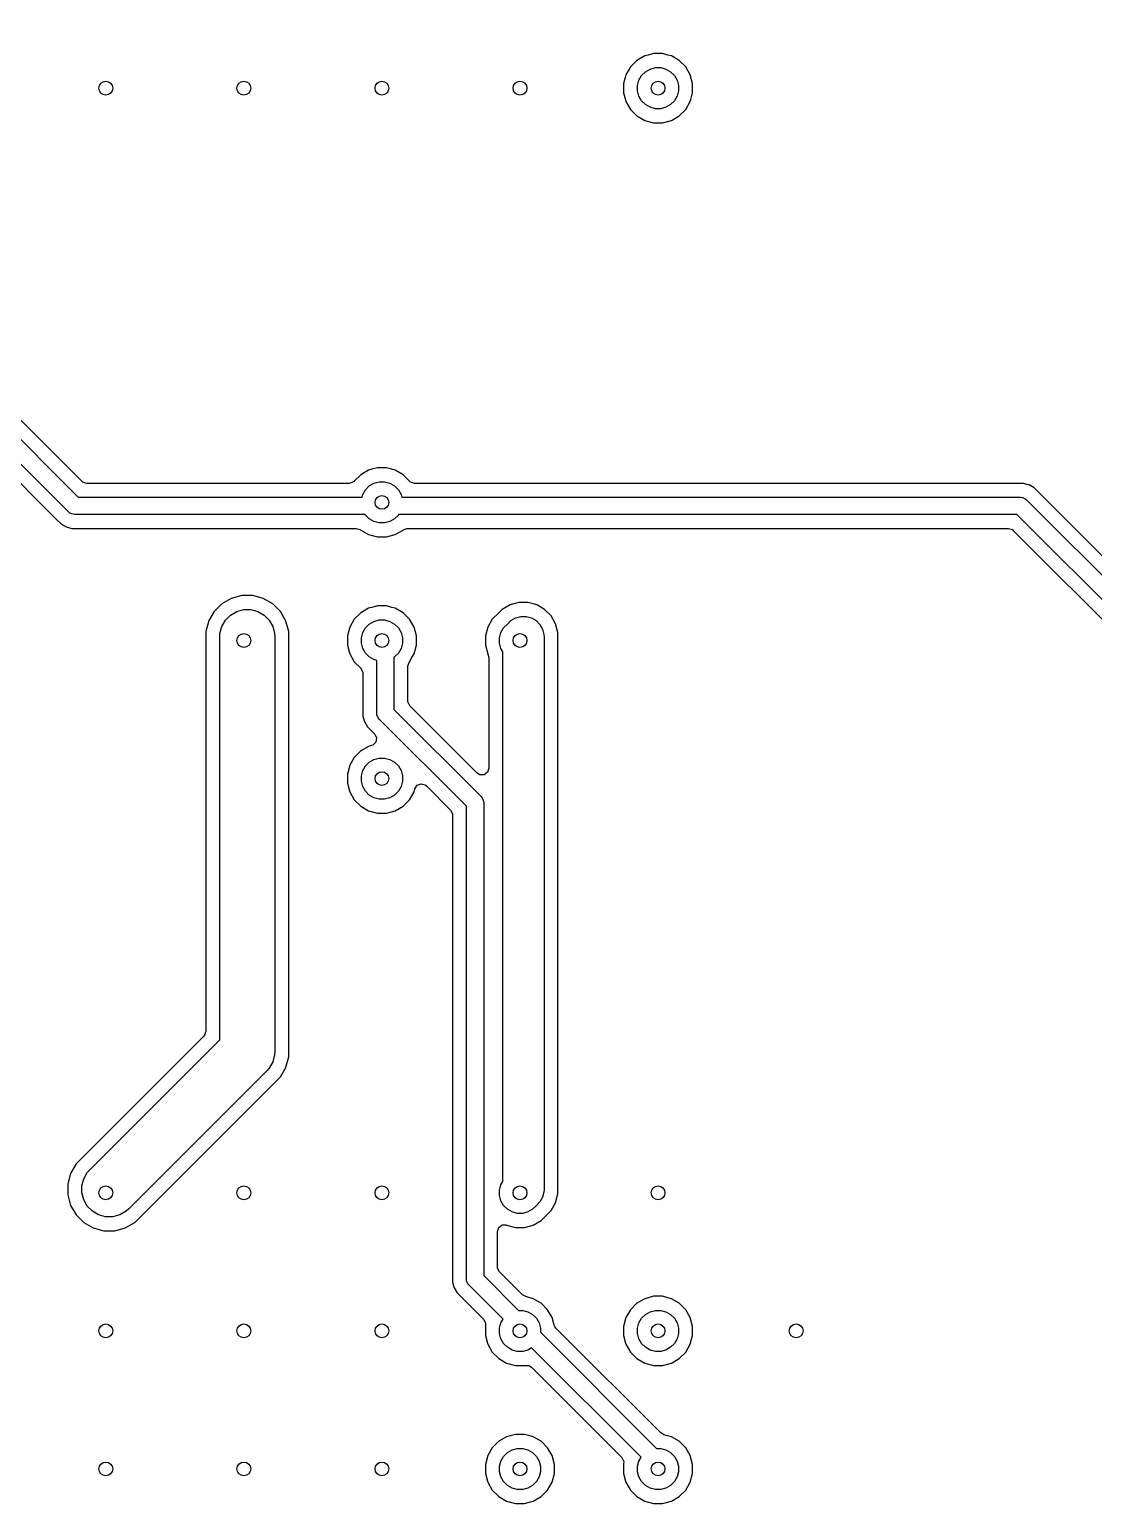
# Model space of a CAD drawing. Header units: millimetres. Extents: x 103.8 to 193.7, y -116.2 to -61.3.
# Drawn here: x 162.65 to 178.06, y -101.25 to -79.9 of the extents above; entities that cross this region are included whole.
import ezdxf

# ---------------------------------------------------------------- set-up
doc = ezdxf.new("R2010")
doc.units = ezdxf.units.MM
doc.layers.add('B.Cu', color=153, linetype='CONTINUOUS', true_color=0x4d7fc4)

msp = doc.modelspace()

# ---------------------------------------------------------------- linework, layer by layer
at = {"layer": 'B.Cu', "linetype": 'CONTINUOUS'}
for p, q in [((144.188388, -67.511612), (163.351777, -86.675)), ((163.211611, -86.888388), (144.048224, -67.725)), ((143.994169, -67.954496), (163.039535, -86.999862)), ((171.6062, -80.270375), (171.556809, -80.283609)), ((171.684108, -80.2495), (171.6062, -80.270375)), ((171.815892, -80.2495), (171.684108, -80.2495)), ((171.893799, -80.270375), (171.815892, -80.2495)), ((171.943191, -80.283609), (171.893799, -80.270375)), ((171.349496, -80.44269), (171.283609, -80.556809)), ((171.44269, -80.349496), (171.349496, -80.44269)), ((171.556809, -80.283609), (171.44269, -80.349496)), ((171.567372, -80.511994), (171.635195, -80.472836)), ((171.635195, -80.472836), (171.710842, -80.452567)), ((171.710842, -80.452567), (171.789158, -80.452567)), ((171.789158, -80.452567), (171.864805, -80.472836)), ((171.864805, -80.472836), (171.932628, -80.511994)), ((172.057309, -80.349496), (171.943189, -80.283609)), ((171.943189, -80.283609), (171.943191, -80.283609)), ((172.057311, -80.349498), (172.057309, -80.349496)), ((172.057314, -80.3495), (172.057311, -80.349498)), ((172.1505, -80.442686), (172.057314, -80.3495)), ((172.150501, -80.442688), (172.1505, -80.442686)), ((172.150503, -80.44269), (172.150501, -80.442688)), ((172.21639, -80.556809), (172.150503, -80.44269)), ((163.405831, -86.445504), (157.644435, -80.684108)), ((171.272925, -80.596683), (171.2495, -80.684108)), ((171.2495, -80.684108), (171.2495, -80.815892)), ((171.283609, -80.556809), (171.272925, -80.596683)), ((171.452567, -80.710842), (171.472836, -80.635195)), ((171.472836, -80.635195), (171.511994, -80.567372)), ((171.511994, -80.567372), (171.567372, -80.511994)), ((171.932628, -80.511994), (171.988006, -80.567372)), ((171.988006, -80.567372), (172.027164, -80.635195)), ((172.027164, -80.635195), (172.047433, -80.710842)), ((172.21639, -80.556811), (172.21639, -80.556809)), ((172.216392, -80.556814), (172.21639, -80.556811)), ((172.2505, -80.684108), (172.216392, -80.556814)), ((172.2505, -80.815892), (172.2505, -80.684108)), ((171.2495, -80.815892), (171.277647, -80.920939)), ((171.452567, -80.789158), (171.452567, -80.710842)), ((171.472836, -80.864805), (171.452567, -80.789158)), ((171.511994, -80.932628), (171.472836, -80.864805)), ((172.027164, -80.864805), (171.988006, -80.932628)), ((172.047433, -80.789158), (172.027164, -80.864805)), ((172.047433, -80.710842), (172.047433, -80.789158)), ((172.216392, -80.943186), (172.223976, -80.914881)), ((172.223976, -80.914881), (172.2505, -80.815892)), ((171.277647, -80.920939), (171.283609, -80.94319)), ((171.283609, -80.94319), (171.349496, -81.057309)), ((171.349496, -81.057309), (171.349498, -81.057311)), ((171.349498, -81.057311), (171.3495, -81.057314)), ((171.3495, -81.057314), (171.442686, -81.1505)), ((171.567372, -80.988006), (171.511994, -80.932628)), ((171.635195, -81.027164), (171.567372, -80.988006)), ((171.710842, -81.047433), (171.635195, -81.027164)), ((171.789158, -81.047433), (171.710842, -81.047433)), ((171.864805, -81.027164), (171.789158, -81.047433)), ((171.932628, -80.988006), (171.864805, -81.027164)), ((171.988006, -80.932628), (171.932628, -80.988006)), ((172.057314, -81.1505), (172.1505, -81.057314)), ((172.1505, -81.057314), (172.216392, -80.943186)), ((171.442686, -81.1505), (171.442688, -81.150501)), ((171.442688, -81.150501), (171.44269, -81.150503)), ((171.44269, -81.150503), (171.55681, -81.21639)), ((171.55681, -81.21639), (171.556808, -81.21639)), ((171.556808, -81.21639), (171.556812, -81.216391)), ((171.556812, -81.216391), (171.556814, -81.216392)), ((171.556814, -81.216392), (171.684108, -81.2505)), ((171.684108, -81.2505), (171.68411, -81.2505)), ((171.68411, -81.2505), (171.81589, -81.2505)), ((171.81589, -81.2505), (171.815892, -81.2505)), ((171.815892, -81.2505), (171.943186, -81.216392)), ((171.943186, -81.216392), (171.943188, -81.21639)), ((171.943188, -81.21639), (171.94319, -81.21639)), ((171.94319, -81.21639), (172.057309, -81.150503)), ((172.057309, -81.150502), (172.057314, -81.1505)), ((172.057309, -81.150503), (172.057309, -81.150502)), ((167.684108, -86.2495), (167.6062, -86.270375)), ((167.815892, -86.2495), (167.684108, -86.2495)), ((167.893799, -86.270375), (167.815892, -86.2495)), ((163.417644, -86.455593), (163.405831, -86.445504)), ((163.475835, -86.4745), (163.417644, -86.455593)), ((167.346683, -86.445504), (167.292166, -86.473281)), ((167.349498, -86.442688), (167.346683, -86.445504)), ((167.3495, -86.442686), (167.349498, -86.442688)), ((167.442686, -86.3495), (167.3495, -86.442686)), ((167.442689, -86.349497), (167.442686, -86.349499)), ((167.442686, -86.349499), (167.442686, -86.3495)), ((167.44269, -86.349496), (167.442689, -86.349497)), ((167.556809, -86.283609), (167.44269, -86.349496)), ((167.6062, -86.270375), (167.556809, -86.283609)), ((167.635195, -86.472836), (167.710842, -86.452567)), ((167.710842, -86.452567), (167.789158, -86.452567)), ((167.789158, -86.452567), (167.864805, -86.472836)), ((167.943191, -86.283609), (167.893799, -86.270375)), ((168.057309, -86.349496), (167.943189, -86.283609)), ((167.943189, -86.283609), (167.943191, -86.283609)), ((168.057311, -86.349498), (168.057309, -86.349496)), ((168.057314, -86.3495), (168.057311, -86.349498)), ((168.1505, -86.442686), (168.057314, -86.3495)), ((168.150501, -86.442688), (168.1505, -86.442686)), ((168.153317, -86.445504), (168.150501, -86.442688)), ((168.16513, -86.455593), (168.153317, -86.445504)), ((168.223321, -86.4745), (168.16513, -86.455593)), ((163.351777, -86.675), (167.462171, -86.675)), ((167.276679, -86.4745), (163.475835, -86.4745)), ((167.292166, -86.473281), (167.276679, -86.4745)), ((167.462171, -86.675), (167.472836, -86.635195)), ((167.472836, -86.635195), (167.511994, -86.567372)), ((167.511994, -86.567372), (167.567372, -86.511994)), ((167.567372, -86.511994), (167.635195, -86.472836)), ((167.864805, -86.472836), (167.932628, -86.511994)), ((167.932628, -86.511994), (167.988006, -86.567372)), ((167.988006, -86.567372), (168.027164, -86.635195)), ((168.027164, -86.635195), (168.037829, -86.675)), ((168.037829, -86.675), (177, -86.675)), ((177.042851, -86.4745), (168.223321, -86.4745)), ((177, -86.675), (177.024386, -86.677402)), ((177.024386, -86.677402), (177.024387, -86.677402)), ((177.024387, -86.677402), (177.031996, -86.680554)), ((177.031996, -86.680554), (177.069446, -86.696066)), ((177.042853, -86.4745), (177.042851, -86.4745)), ((177.093521, -86.488076), (177.042853, -86.4745)), ((177.125644, -86.496683), (177.093521, -86.488076)), ((177.199857, -86.539531), (177.125642, -86.496683)), ((177.125642, -86.496683), (177.125644, -86.496683)), ((177.199859, -86.539533), (177.199857, -86.539531)), ((177.199862, -86.539535), (177.199859, -86.539533)), ((178.368335, -87.708008), (177.199862, -86.539535)), ((163.230553, -86.903933), (163.211611, -86.888388)), ((177.069446, -86.696066), (177.069451, -86.696071)), ((177.069451, -86.696071), (177.088388, -86.711612)), ((177.088388, -86.711612), (186.844051, -96.467275)), ((163.039535, -86.999862), (163.039534, -86.999862)), ((163.039534, -86.999862), (163.096982, -87.057309)), ((163.096982, -87.057309), (163.100138, -87.060465)), ((163.100138, -87.060465), (163.174362, -87.103318)), ((163.174362, -87.103318), (163.257147, -87.1255)), ((163.230554, -86.903934), (163.230553, -86.903933)), ((163.256949, -86.914866), (163.230554, -86.903934)), ((163.275613, -86.922598), (163.256949, -86.914866)), ((163.275614, -86.922598), (163.275613, -86.922598)), ((163.3, -86.925), (163.275614, -86.922598)), ((167.50759, -86.925), (163.3, -86.925)), ((167.511994, -86.932628), (167.50759, -86.925)), ((167.567372, -86.988006), (167.511994, -86.932628)), ((167.635195, -87.027164), (167.567372, -86.988006)), ((167.710842, -87.047433), (167.635195, -87.027164)), ((167.789158, -87.047433), (167.710842, -87.047433)), ((167.864805, -87.027164), (167.789158, -87.047433)), ((167.932628, -86.988006), (167.864805, -87.027164)), ((167.988006, -86.932628), (167.932628, -86.988006)), ((167.99241, -86.925), (167.988006, -86.932628)), ((176.948224, -86.925), (167.99241, -86.925)), ((186.551295, -96.528071), (176.948224, -86.925)), ((163.257147, -87.1255), (167.376679, -87.1255)), ((167.376679, -87.1255), (167.43487, -87.144407)), ((167.43487, -87.144407), (167.437476, -87.146633)), ((167.437476, -87.146633), (167.43754, -87.146551)), ((167.43754, -87.146551), (167.44269, -87.150503)), ((167.44269, -87.150503), (167.55681, -87.21639)), ((167.55681, -87.21639), (167.556808, -87.21639)), ((167.556808, -87.21639), (167.556812, -87.216391)), ((167.556812, -87.216391), (167.556814, -87.216392)), ((167.556814, -87.216392), (167.684108, -87.2505)), ((167.684108, -87.2505), (167.68411, -87.2505)), ((167.68411, -87.2505), (167.81589, -87.2505)), ((167.81589, -87.2505), (167.815892, -87.2505)), ((167.815892, -87.2505), (167.943186, -87.216392)), ((167.943186, -87.216392), (167.943188, -87.21639)), ((167.943188, -87.21639), (167.94319, -87.21639)), ((167.94319, -87.21639), (168.057309, -87.150503)), ((168.057309, -87.150502), (168.057314, -87.1505)), ((168.057309, -87.150503), (168.057309, -87.150502)), ((168.057314, -87.1505), (168.057317, -87.150496)), ((168.057317, -87.150496), (168.06246, -87.146551)), ((168.06246, -87.146551), (168.064273, -87.148913)), ((168.064273, -87.148913), (168.107834, -87.126719)), ((168.107834, -87.126719), (168.123321, -87.1255)), ((168.123321, -87.1255), (176.824165, -87.1255)), ((176.824165, -87.1255), (176.882356, -87.144407)), ((176.882356, -87.144407), (176.894169, -87.154496)), ((176.894169, -87.154496), (186.245913, -96.50624)), ((165.568216, -88.140423), (165.431284, -88.21948)), ((165.720943, -88.0995), (165.568216, -88.140423)), ((165.879057, -88.0995), (165.720943, -88.0995)), ((166.031784, -88.140423), (165.879057, -88.0995)), ((166.168716, -88.21948), (166.031784, -88.140423)), ((165.31948, -88.331284), (165.240423, -88.468216)), ((165.431284, -88.21948), (165.31948, -88.331284)), ((165.482659, -88.456495), (165.556495, -88.382659)), ((165.556495, -88.382659), (165.646927, -88.330448)), ((165.646927, -88.330448), (165.74779, -88.303422)), ((165.74779, -88.303422), (165.85221, -88.303422)), ((165.85221, -88.303422), (165.953073, -88.330448)), ((165.953073, -88.330448), (166.043505, -88.382659)), ((166.043505, -88.382659), (166.117341, -88.456495)), ((166.28052, -88.331284), (166.168716, -88.21948)), ((166.359577, -88.468216), (166.28052, -88.331284)), ((167.44269, -88.349496), (167.349496, -88.44269)), ((167.556809, -88.283609), (167.44269, -88.349496)), ((167.6062, -88.270375), (167.556809, -88.283609)), ((167.684108, -88.2495), (167.6062, -88.270375)), ((167.815892, -88.2495), (167.684108, -88.2495)), ((167.893799, -88.270375), (167.815892, -88.2495)), ((167.943191, -88.283609), (167.893799, -88.270375)), ((168.057309, -88.349496), (167.943189, -88.283609)), ((167.943189, -88.283609), (167.943191, -88.283609)), ((168.057311, -88.349498), (168.057309, -88.349496)), ((168.057314, -88.3495), (168.057311, -88.349498)), ((168.1505, -88.442686), (168.057314, -88.3495)), ((169.442685, -88.3495), (169.3495, -88.442685)), ((169.492684, -88.2995), (169.442685, -88.3495)), ((169.49269, -88.299496), (169.492684, -88.2995)), ((169.606809, -88.233609), (169.49269, -88.299496)), ((169.659541, -88.21948), (169.606809, -88.233609)), ((169.734108, -88.1995), (169.659541, -88.21948)), ((169.865892, -88.1995), (169.734108, -88.1995)), ((169.940459, -88.21948), (169.865892, -88.1995)), ((169.993191, -88.233609), (169.940459, -88.21948)), ((170.107309, -88.299496), (169.993189, -88.233609)), ((169.993189, -88.233609), (169.993191, -88.233609)), ((170.107311, -88.299498), (170.107309, -88.299496)), ((170.107314, -88.2995), (170.107311, -88.299498)), ((170.2005, -88.392686), (170.107314, -88.2995)), ((165.237266, -88.48), (165.1995, -88.620944)), ((165.240423, -88.468216), (165.237266, -88.48)), ((165.403422, -88.64779), (165.430448, -88.546927)), ((165.430448, -88.546927), (165.482659, -88.456495)), ((166.117341, -88.456495), (166.169552, -88.546927)), ((166.169552, -88.546927), (166.196578, -88.64779)), ((166.4005, -88.620943), (166.359577, -88.468216)), ((167.283608, -88.556814), (167.2495, -88.684108)), ((167.283609, -88.556809), (167.283608, -88.556814)), ((167.349496, -88.44269), (167.283609, -88.556809)), ((167.472836, -88.635195), (167.511994, -88.567372)), ((167.511994, -88.567372), (167.567372, -88.511994)), ((167.567372, -88.511994), (167.635195, -88.472836)), ((167.635195, -88.472836), (167.710842, -88.452567)), ((167.710842, -88.452567), (167.789158, -88.452567)), ((167.789158, -88.452567), (167.864805, -88.472836)), ((167.864805, -88.472836), (167.932628, -88.511994)), ((167.932628, -88.511994), (167.988006, -88.567372)), ((167.988006, -88.567372), (168.027164, -88.635195)), ((168.150501, -88.442688), (168.1505, -88.442686)), ((168.150503, -88.44269), (168.150501, -88.442688)), ((168.21639, -88.556809), (168.150503, -88.44269)), ((168.21639, -88.556811), (168.21639, -88.556809)), ((168.216392, -88.556814), (168.21639, -88.556811)), ((168.2505, -88.684108), (168.216392, -88.556814)), ((169.283608, -88.556814), (169.2495, -88.684108)), ((169.283609, -88.556809), (169.283608, -88.556814)), ((169.349496, -88.44269), (169.283609, -88.556809)), ((169.3495, -88.442685), (169.349496, -88.44269)), ((169.472836, -88.635195), (169.511994, -88.567372)), ((169.511994, -88.567372), (169.567372, -88.511994)), ((169.567372, -88.511994), (169.617372, -88.461994)), ((169.617372, -88.461994), (169.685195, -88.422836)), ((169.685195, -88.422836), (169.760842, -88.402567)), ((169.760842, -88.402567), (169.839158, -88.402567)), ((169.839158, -88.402567), (169.914805, -88.422836)), ((169.914805, -88.422836), (169.982628, -88.461994)), ((169.982628, -88.461994), (170.038006, -88.517372)), ((170.038006, -88.517372), (170.077164, -88.585195)), ((170.077164, -88.585195), (170.097433, -88.660842)), ((170.200501, -88.392688), (170.2005, -88.392686)), ((170.200503, -88.39269), (170.200501, -88.392688)), ((170.26639, -88.506809), (170.200503, -88.39269)), ((170.26639, -88.506811), (170.26639, -88.506809)), ((170.266392, -88.506814), (170.26639, -88.506811)), ((170.3005, -88.634108), (170.266392, -88.506814)), ((165.1995, -88.620944), (165.1995, -94.410256)), ((165.4, -88.7), (165.403422, -88.64779)), ((165.4, -94.534313), (165.4, -88.7)), ((166.196578, -88.64779), (166.2, -88.7)), ((166.2, -88.7), (166.2, -94.699999)), ((166.4005, -88.684108), (166.4005, -88.620943)), ((166.4005, -94.620942), (166.4005, -88.684108)), ((167.2495, -88.684108), (167.2495, -88.815892)), ((167.2495, -88.815892), (167.279579, -88.928151)), ((167.452567, -88.710842), (167.472836, -88.635195)), ((167.452567, -88.789158), (167.452567, -88.710842)), ((167.472836, -88.864805), (167.452567, -88.789158)), ((168.027164, -88.635195), (168.047433, -88.710842)), ((168.047433, -88.789158), (168.027164, -88.864805)), ((168.047433, -88.710842), (168.047433, -88.789158)), ((168.216392, -88.943186), (168.2505, -88.815892)), ((168.2505, -88.815892), (168.2505, -88.684108)), ((169.2495, -88.684108), (169.2495, -88.815892)), ((169.2495, -88.815892), (169.283608, -88.943186)), ((169.452567, -88.710842), (169.472836, -88.635195)), ((169.452567, -88.789158), (169.452567, -88.710842)), ((169.472836, -88.864805), (169.452567, -88.789158)), ((170.097433, -88.660842), (170.1, -88.7)), ((170.1, -88.7), (170.1, -96.699999)), ((170.3005, -96.765891), (170.3005, -88.634108)), ((167.279579, -88.928151), (167.283609, -88.94319)), ((167.283609, -88.94319), (167.349496, -89.057309)), ((167.511994, -88.932628), (167.472836, -88.864805)), ((167.567372, -88.988006), (167.511994, -88.932628)), ((167.635195, -89.027164), (167.567372, -88.988006)), ((167.675, -89.037829), (167.635195, -89.027164)), ((167.932628, -88.988006), (167.925, -88.99241)), ((167.925, -88.99241), (167.925, -89.748223)), ((167.988006, -88.932628), (167.932628, -88.988006)), ((168.027164, -88.864805), (167.988006, -88.932628)), ((168.1505, -89.057314), (168.185185, -88.997238)), ((168.185185, -88.997238), (168.21639, -88.94319)), ((168.21639, -88.943188), (168.216392, -88.943186)), ((168.21639, -88.94319), (168.21639, -88.943188)), ((169.283608, -88.943186), (169.286234, -88.947735)), ((169.286234, -88.947735), (169.2995, -88.997238)), ((169.2995, -88.997238), (169.2995, -90.600165)), ((169.5, -88.911853), (169.472836, -88.864805)), ((169.5, -96.588146), (169.5, -88.911853)), ((167.349496, -89.057309), (167.349498, -89.057311)), ((167.349498, -89.057311), (167.3495, -89.057314)), ((167.3495, -89.057314), (167.442686, -89.1505)), ((167.442686, -89.1505), (167.442688, -89.150501)), ((167.442688, -89.150501), (167.445504, -89.153317)), ((167.445504, -89.153317), (167.473281, -89.207834)), ((167.473281, -89.207834), (167.4745, -89.223321)), ((167.4745, -89.223321), (167.4745, -89.757147)), ((167.675, -89.8), (167.675, -89.037829)), ((168.1255, -89.123321), (168.144407, -89.06513)), ((168.1255, -89.624165), (168.1255, -89.123321)), ((168.144407, -89.06513), (168.146633, -89.062523)), ((168.146551, -89.06246), (168.150496, -89.057317)), ((168.146633, -89.062523), (168.146551, -89.06246)), ((168.150496, -89.057317), (168.1505, -89.057314)), ((168.126719, -89.639652), (168.1255, -89.624165)), ((168.154496, -89.694169), (168.126719, -89.639652)), ((167.4745, -89.757147), (167.4745, -89.842853)), ((167.4745, -89.842853), (167.494062, -89.915863)), ((167.677402, -89.824386), (167.675, -89.8)), ((167.696066, -89.869446), (167.677402, -89.824386)), ((167.696071, -89.869451), (167.696066, -89.869446)), ((167.711612, -89.888388), (167.696071, -89.869451)), ((167.925, -89.748223), (169.188389, -91.011612)), ((169.130496, -90.670169), (168.154496, -89.694169)), ((167.494062, -89.915863), (167.496683, -89.925643)), ((167.496683, -89.925643), (167.539531, -89.999857)), ((167.539531, -89.999857), (167.539535, -89.999862)), ((167.539535, -89.999862), (167.64572, -90.106048)), ((168.975, -91.151776), (167.711612, -89.888388)), ((167.556809, -90.283609), (167.44269, -90.349496)), ((167.579591, -90.277504), (167.556809, -90.283609)), ((167.601341, -90.271676), (167.579591, -90.277504)), ((167.620661, -90.264261), (167.601341, -90.271676)), ((167.663925, -90.220996), (167.620661, -90.264261)), ((167.64572, -90.106048), (167.673497, -90.160564)), ((167.673497, -90.160564), (167.663925, -90.220996)), ((167.349496, -90.44269), (167.283609, -90.556809)), ((167.44269, -90.349496), (167.349496, -90.44269)), ((167.511994, -90.567372), (167.567372, -90.511994)), ((167.567372, -90.511994), (167.635195, -90.472836)), ((167.635195, -90.472836), (167.710842, -90.452567)), ((167.710842, -90.452567), (167.789158, -90.452567)), ((167.789158, -90.452567), (167.864805, -90.472836)), ((167.864805, -90.472836), (167.932628, -90.511994)), ((167.932628, -90.511994), (167.988006, -90.567372)), ((167.283608, -90.556814), (167.2495, -90.684108)), ((167.2495, -90.684108), (167.2495, -90.815892)), ((167.283609, -90.556809), (167.283608, -90.556814)), ((167.452567, -90.710842), (167.472836, -90.635195)), ((167.452567, -90.789158), (167.452567, -90.710842)), ((167.472836, -90.635195), (167.511994, -90.567372)), ((167.988006, -90.567372), (168.027164, -90.635195)), ((168.027164, -90.635195), (168.047433, -90.710842)), ((168.047433, -90.710842), (168.047433, -90.789158)), ((169.169907, -90.69432), (169.130496, -90.670169)), ((169.231093, -90.69432), (169.169907, -90.69432)), ((169.280593, -90.658356), (169.231093, -90.69432)), ((169.2995, -90.600165), (169.280593, -90.658356)), ((167.2495, -90.815892), (167.279579, -90.928151)), ((167.279579, -90.928151), (167.283609, -90.94319)), ((167.283609, -90.94319), (167.349496, -91.057309)), ((167.472836, -90.864805), (167.452567, -90.789158)), ((167.511994, -90.932628), (167.472836, -90.864805)), ((167.567372, -90.988006), (167.511994, -90.932628)), ((167.988006, -90.932628), (167.932628, -90.988006)), ((168.027164, -90.864805), (167.988006, -90.932628)), ((168.047433, -90.789158), (168.027164, -90.864805)), ((168.1505, -91.057314), (168.216392, -90.943186)), ((168.216392, -90.943186), (168.228323, -90.898658)), ((168.228323, -90.898658), (168.261646, -90.847346)), ((168.261646, -90.847346), (168.318767, -90.825419)), ((168.318767, -90.825419), (168.377868, -90.841254)), ((168.377868, -90.841254), (168.393953, -90.854279)), ((168.393953, -90.854279), (168.745504, -91.20583)), ((167.349496, -91.057309), (167.349498, -91.057311)), ((167.349498, -91.057311), (167.3495, -91.057314)), ((167.3495, -91.057314), (167.442686, -91.1505)), ((167.442686, -91.1505), (167.442688, -91.150501)), ((167.442688, -91.150501), (167.44269, -91.150503)), ((167.44269, -91.150503), (167.55681, -91.21639)), ((167.635195, -91.027164), (167.567372, -90.988006)), ((167.710842, -91.047433), (167.635195, -91.027164)), ((167.789158, -91.047433), (167.710842, -91.047433)), ((167.864805, -91.027164), (167.789158, -91.047433)), ((167.932628, -90.988006), (167.864805, -91.027164)), ((167.94319, -91.21639), (168.057309, -91.150503)), ((168.057309, -91.150502), (168.057314, -91.1505)), ((168.057309, -91.150503), (168.057309, -91.150502)), ((168.057314, -91.1505), (168.1505, -91.057314)), ((168.975, -98), (168.975, -91.151776)), ((169.188389, -91.011612), (169.203934, -91.030554)), ((169.203934, -91.030554), (169.222598, -91.075614)), ((169.222598, -91.075614), (169.225, -91.1)), ((169.225, -91.1), (169.225, -97.948223)), ((167.55681, -91.21639), (167.556808, -91.21639)), ((167.556808, -91.21639), (167.556812, -91.216391)), ((167.556812, -91.216391), (167.556814, -91.216392)), ((167.556814, -91.216392), (167.684108, -91.2505)), ((167.684108, -91.2505), (167.68411, -91.2505)), ((167.68411, -91.2505), (167.81589, -91.2505)), ((167.81589, -91.2505), (167.815892, -91.2505)), ((167.815892, -91.2505), (167.943186, -91.216392)), ((167.943186, -91.216392), (167.943188, -91.21639)), ((167.943188, -91.21639), (167.94319, -91.21639)), ((168.745504, -91.20583), (168.773281, -91.260347)), ((168.773281, -91.260347), (168.7745, -91.275834)), ((168.7745, -91.275834), (168.7745, -97.957147)), ((165.170504, -94.48026), (163.319477, -96.331287)), ((163.517157, -96.417156), (165.4, -94.534313)), ((165.180593, -94.468447), (165.170504, -94.48026)), ((165.1995, -94.410256), (165.180593, -94.468447)), ((166.196578, -94.752209), (166.169552, -94.853073)), ((166.2, -94.699999), (166.196578, -94.752209)), ((166.359577, -94.931784), (166.4005, -94.779056)), ((166.4005, -94.779056), (166.4005, -94.620942)), ((166.082843, -94.982842), (164.082843, -96.982842)), ((166.117341, -94.943504), (166.082843, -94.982842)), ((166.169552, -94.853073), (166.117341, -94.943504)), ((166.28052, -95.068715), (166.352994, -94.943186)), ((166.352994, -94.943186), (166.359577, -94.931784)), ((164.168716, -97.180518), (166.168713, -95.18052)), ((166.168713, -95.18052), (166.168716, -95.180519)), ((166.168716, -95.180519), (166.28052, -95.068715)), ((163.240423, -96.468214), (163.199499, -96.620942)), ((163.240425, -96.468208), (163.240423, -96.468212)), ((163.240423, -96.468212), (163.240423, -96.468214)), ((163.319477, -96.331287), (163.240425, -96.468208)), ((163.430448, -96.546925), (163.482659, -96.456494)), ((163.482659, -96.456494), (163.517157, -96.417156)), ((163.199499, -96.620942), (163.199499, -96.779056)), ((163.403422, -96.647789), (163.430448, -96.546925)), ((163.403422, -96.752209), (163.403422, -96.647789)), ((169.452567, -96.710842), (169.472836, -96.635195)), ((169.452567, -96.789158), (169.452567, -96.710842)), ((169.472836, -96.635195), (169.5, -96.588146)), ((170.1, -96.699999), (170.097433, -96.739157)), ((163.199499, -96.779056), (163.240423, -96.931784)), ((163.240423, -96.931784), (163.240424, -96.931786)), ((163.240424, -96.931786), (163.240425, -96.931789)), ((163.240425, -96.931789), (163.319477, -97.06871)), ((163.430448, -96.853073), (163.403422, -96.752209)), ((163.482659, -96.943504), (163.430448, -96.853073)), ((169.472836, -96.864805), (169.452567, -96.789158)), ((169.511994, -96.932628), (169.472836, -96.864805)), ((170.038006, -96.882627), (169.988007, -96.932625)), ((170.077164, -96.814804), (170.038006, -96.882627)), ((170.097433, -96.739157), (170.077164, -96.814804)), ((170.200503, -97.007309), (170.26639, -96.893189)), ((170.26639, -96.893187), (170.266392, -96.893185)), ((170.26639, -96.893189), (170.26639, -96.893187)), ((170.266392, -96.893185), (170.3005, -96.765891)), ((163.319477, -97.06871), (163.319479, -97.068712)), ((163.319479, -97.068712), (163.319481, -97.068715)), ((163.319481, -97.068715), (163.431284, -97.180518)), ((163.556495, -97.01734), (163.482659, -96.943504)), ((163.646926, -97.069551), (163.556495, -97.01734)), ((163.74779, -97.096577), (163.646926, -97.069551)), ((163.85221, -97.096577), (163.74779, -97.096577)), ((163.953074, -97.069551), (163.85221, -97.096577)), ((164.043505, -97.01734), (163.953074, -97.069551)), ((164.082843, -96.982842), (164.043505, -97.01734)), ((169.567372, -96.988006), (169.511994, -96.932628)), ((169.635195, -97.027164), (169.567372, -96.988006)), ((169.710842, -97.047433), (169.635195, -97.027164)), ((169.789158, -97.047433), (169.710842, -97.047433)), ((169.864805, -97.027164), (169.789158, -97.047433)), ((169.932628, -96.988006), (169.864805, -97.027164)), ((169.988006, -96.932628), (169.932628, -96.988006)), ((169.988007, -96.932625), (169.988006, -96.932628)), ((170.057314, -97.1505), (170.1505, -97.057314)), ((170.1505, -97.057312), (170.15865, -97.049163)), ((170.1505, -97.057314), (170.1505, -97.057312)), ((170.15865, -97.049163), (170.158651, -97.04916)), ((170.158651, -97.04916), (170.2005, -97.007313)), ((170.2005, -97.007313), (170.200501, -97.00731)), ((170.200501, -97.00731), (170.200503, -97.007309)), ((163.431284, -97.180518), (163.431286, -97.180519)), ((163.431286, -97.180519), (163.431288, -97.180521)), ((163.431288, -97.180521), (163.568209, -97.259573)), ((163.568209, -97.259573), (163.56821, -97.259573)), ((163.56821, -97.259573), (163.568215, -97.259576)), ((163.568215, -97.259576), (163.720943, -97.3005)), ((163.720943, -97.3005), (163.720945, -97.3005)), ((163.720945, -97.3005), (163.879055, -97.3005)), ((163.879055, -97.3005), (163.879057, -97.3005)), ((163.879057, -97.3005), (164.031785, -97.259576)), ((164.031785, -97.259576), (164.168716, -97.180518)), ((169.4255, -97.310163), (169.444407, -97.251972)), ((169.4255, -97.824165), (169.4255, -97.310163)), ((169.444407, -97.251972), (169.493907, -97.216008)), ((169.493907, -97.216008), (169.550199, -97.216008)), ((169.550199, -97.216008), (169.550546, -97.214712)), ((169.550546, -97.214712), (169.556812, -97.216391)), ((169.556812, -97.216391), (169.556814, -97.216392)), ((169.556814, -97.216392), (169.684108, -97.2505)), ((169.684108, -97.2505), (169.68411, -97.2505)), ((169.68411, -97.2505), (169.81589, -97.2505)), ((169.81589, -97.2505), (169.815892, -97.2505)), ((169.815892, -97.2505), (169.943186, -97.216392)), ((169.943186, -97.216392), (169.943188, -97.21639)), ((169.943188, -97.21639), (169.94319, -97.21639)), ((169.94319, -97.21639), (170.057309, -97.150503)), ((170.057309, -97.150502), (170.057314, -97.1505)), ((170.057309, -97.150503), (170.057309, -97.150502)), ((168.7745, -97.957147), (168.7745, -98.042853)), ((169.225, -97.948223), (169.729343, -98.452567)), ((169.426719, -97.839652), (169.4255, -97.824165)), ((169.454496, -97.894169), (169.426719, -97.839652)), ((169.78885, -98.228523), (169.454496, -97.894169)), ((168.7745, -98.042853), (168.794062, -98.115863)), ((168.794062, -98.115863), (168.796683, -98.125643)), ((168.796683, -98.125643), (168.839531, -98.199857)), ((168.839531, -98.199857), (168.839535, -98.199862)), ((168.839535, -98.199862), (169.224781, -98.585109)), ((168.977402, -98.024386), (168.975, -98)), ((168.996066, -98.069446), (168.977402, -98.024386)), ((168.996071, -98.069451), (168.996066, -98.069446)), ((169.011612, -98.088388), (168.996071, -98.069451)), ((169.504161, -98.580937), (169.011612, -98.088388)), ((169.833231, -98.254146), (169.78885, -98.228523)), ((169.94319, -98.283609), (169.833231, -98.254146)), ((170.057309, -98.349496), (169.943189, -98.283609)), ((169.943189, -98.283609), (169.94319, -98.283609)), ((170.057311, -98.349498), (170.057309, -98.349496)), ((170.057314, -98.3495), (170.057311, -98.349498)), ((170.1505, -98.442686), (170.057314, -98.3495)), ((171.44269, -98.349496), (171.349496, -98.44269)), ((171.556809, -98.283609), (171.44269, -98.349496)), ((171.6062, -98.270375), (171.556809, -98.283609)), ((171.684108, -98.2495), (171.6062, -98.270375)), ((171.815892, -98.2495), (171.684108, -98.2495)), ((171.893799, -98.270375), (171.815892, -98.2495)), ((171.943191, -98.283609), (171.893799, -98.270375)), ((172.057309, -98.349496), (171.943189, -98.283609)), ((171.943189, -98.283609), (171.943191, -98.283609)), ((172.057311, -98.349498), (172.057309, -98.349496)), ((172.057314, -98.3495), (172.057311, -98.349498)), ((172.1505, -98.442686), (172.057314, -98.3495)), ((169.224781, -98.585109), (169.252558, -98.639625)), ((169.252558, -98.639625), (169.250404, -98.680732)), ((169.452567, -98.710842), (169.472836, -98.635195)), ((169.472836, -98.635195), (169.504161, -98.580937)), ((169.729343, -98.452567), (169.789158, -98.452567)), ((169.789158, -98.452567), (169.864805, -98.472836)), ((169.864805, -98.472836), (169.932628, -98.511994)), ((169.932628, -98.511994), (169.988006, -98.567372)), ((169.988006, -98.567372), (170.027164, -98.635195)), ((170.027164, -98.635195), (170.047433, -98.710842)), ((170.150501, -98.442688), (170.1505, -98.442686)), ((170.150503, -98.44269), (170.150501, -98.442688)), ((170.21639, -98.556809), (170.150503, -98.44269)), ((170.21639, -98.556811), (170.21639, -98.556809)), ((170.216392, -98.556814), (170.21639, -98.556811)), ((170.245854, -98.66677), (170.216392, -98.556814)), ((171.283608, -98.556814), (171.2495, -98.684108)), ((171.283609, -98.556809), (171.283608, -98.556814)), ((171.349496, -98.44269), (171.283609, -98.556809)), ((171.452567, -98.710842), (171.472836, -98.635195)), ((171.472836, -98.635195), (171.511994, -98.567372)), ((171.511994, -98.567372), (171.567372, -98.511994)), ((171.567372, -98.511994), (171.635195, -98.472836)), ((171.635195, -98.472836), (171.710842, -98.452567)), ((171.710842, -98.452567), (171.789158, -98.452567)), ((171.789158, -98.452567), (171.864805, -98.472836)), ((171.864805, -98.472836), (171.932628, -98.511994)), ((171.932628, -98.511994), (171.988006, -98.567372)), ((171.988006, -98.567372), (172.027164, -98.635195)), ((172.027164, -98.635195), (172.047433, -98.710842)), ((172.150501, -98.442688), (172.1505, -98.442686)), ((172.150503, -98.44269), (172.150501, -98.442688)), ((172.21639, -98.556809), (172.150503, -98.44269)), ((172.21639, -98.556811), (172.21639, -98.556809)), ((172.216392, -98.556814), (172.21639, -98.556811)), ((172.2505, -98.684108), (172.216392, -98.556814)), ((169.250404, -98.680732), (169.2495, -98.684103)), ((169.2495, -98.684103), (169.2495, -98.684108)), ((169.2495, -98.684108), (169.2495, -98.815892)), ((169.2495, -98.815892), (169.279579, -98.928151)), ((169.452567, -98.789158), (169.452567, -98.710842)), ((169.472836, -98.864805), (169.452567, -98.789158)), ((170.047433, -98.710842), (170.047433, -98.770656)), ((170.047433, -98.770656), (171.729344, -100.452567)), ((170.255864, -98.684108), (170.245854, -98.66677)), ((170.271476, -98.711149), (170.255864, -98.684108)), ((170.30795, -98.747623), (170.271476, -98.711149)), ((171.788849, -100.228523), (170.30795, -98.747623)), ((171.2495, -98.684108), (171.2495, -98.815892)), ((171.2495, -98.815892), (171.279579, -98.928151)), ((171.452567, -98.789158), (171.452567, -98.710842)), ((171.472836, -98.864805), (171.452567, -98.789158)), ((172.047433, -98.789158), (172.027164, -98.864805)), ((172.047433, -98.710842), (172.047433, -98.789158)), ((172.216392, -98.943186), (172.2505, -98.815892)), ((172.2505, -98.815892), (172.2505, -98.684108)), ((169.279579, -98.928151), (169.283609, -98.94319)), ((169.283609, -98.94319), (169.349496, -99.057309)), ((169.349496, -99.057309), (169.349498, -99.057311)), ((169.349498, -99.057311), (169.3495, -99.057314)), ((169.3495, -99.057314), (169.442686, -99.1505)), ((169.511994, -98.932628), (169.472836, -98.864805)), ((169.567372, -98.988006), (169.511994, -98.932628)), ((169.635195, -99.027164), (169.567372, -98.988006)), ((169.710842, -99.047433), (169.635195, -99.027164)), ((169.789158, -99.047433), (169.710842, -99.047433)), ((169.864805, -99.027164), (169.789158, -99.047433)), ((169.919062, -98.995838), (169.864805, -99.027164)), ((171.504161, -100.580938), (169.919062, -98.995838)), ((171.279579, -98.928151), (171.283609, -98.94319)), ((171.283609, -98.94319), (171.349496, -99.057309)), ((171.349496, -99.057309), (171.349498, -99.057311)), ((171.349498, -99.057311), (171.3495, -99.057314)), ((171.3495, -99.057314), (171.442686, -99.1505)), ((171.511994, -98.932628), (171.472836, -98.864805)), ((171.567372, -98.988006), (171.511994, -98.932628)), ((171.635195, -99.027164), (171.567372, -98.988006)), ((171.710842, -99.047433), (171.635195, -99.027164)), ((171.789158, -99.047433), (171.710842, -99.047433)), ((171.864805, -99.027164), (171.789158, -99.047433)), ((171.932628, -98.988006), (171.864805, -99.027164)), ((171.988006, -98.932628), (171.932628, -98.988006)), ((172.027164, -98.864805), (171.988006, -98.932628)), ((172.057314, -99.1505), (172.1505, -99.057314)), ((172.1505, -99.057314), (172.216392, -98.943186)), ((169.442686, -99.1505), (169.442688, -99.150501)), ((169.442688, -99.150501), (169.44269, -99.150503)), ((169.44269, -99.150503), (169.55681, -99.21639)), ((169.55681, -99.21639), (169.556808, -99.21639)), ((169.556808, -99.21639), (169.556812, -99.216391)), ((169.556812, -99.216391), (169.556814, -99.216392)), ((169.556814, -99.216392), (169.684108, -99.2505)), ((169.684108, -99.2505), (169.68411, -99.2505)), ((169.68411, -99.2505), (169.815887, -99.2505)), ((169.815887, -99.2505), (169.815892, -99.2505)), ((169.815892, -99.2505), (169.819257, -99.249598)), ((169.819257, -99.249598), (169.821751, -99.249728)), ((169.821751, -99.249728), (169.822326, -99.249653)), ((169.822326, -99.249653), (169.82234, -99.249759)), ((169.82234, -99.249759), (169.880354, -99.252793)), ((169.880354, -99.252793), (169.914891, -99.275218)), ((169.914891, -99.275218), (171.224781, -100.585107)), ((171.442686, -99.1505), (171.442688, -99.150501)), ((171.442688, -99.150501), (171.44269, -99.150503)), ((171.44269, -99.150503), (171.55681, -99.21639)), ((171.55681, -99.21639), (171.556808, -99.21639)), ((171.556808, -99.21639), (171.556812, -99.216391)), ((171.556812, -99.216391), (171.556814, -99.216392)), ((171.556814, -99.216392), (171.684108, -99.2505)), ((171.684108, -99.2505), (171.68411, -99.2505)), ((171.68411, -99.2505), (171.81589, -99.2505)), ((171.81589, -99.2505), (171.815892, -99.2505)), ((171.815892, -99.2505), (171.943186, -99.216392)), ((171.943186, -99.216392), (171.943188, -99.21639)), ((171.943188, -99.21639), (171.94319, -99.21639)), ((171.94319, -99.21639), (172.057309, -99.150503)), ((172.057309, -99.150502), (172.057314, -99.1505)), ((172.057309, -99.150503), (172.057309, -99.150502)), ((169.556809, -100.283609), (169.44269, -100.349496)), ((169.6062, -100.270375), (169.556809, -100.283609)), ((169.684108, -100.2495), (169.6062, -100.270375)), ((169.815892, -100.2495), (169.684108, -100.2495)), ((169.893799, -100.270375), (169.815892, -100.2495)), ((169.943191, -100.283609), (169.893799, -100.270375)), ((170.057309, -100.349496), (169.943189, -100.283609)), ((169.943189, -100.283609), (169.943191, -100.283609)), ((171.833228, -100.254145), (171.788849, -100.228523)), ((171.88832, -100.268907), (171.833228, -100.254145)), ((171.943191, -100.283609), (171.88832, -100.268907)), ((172.057309, -100.349496), (171.943189, -100.283609)), ((171.943189, -100.283609), (171.943191, -100.283609)), ((169.283608, -100.556814), (169.2495, -100.684108)), ((169.283609, -100.556809), (169.283608, -100.556814)), ((169.349496, -100.44269), (169.283609, -100.556809)), ((169.44269, -100.349496), (169.349496, -100.44269)), ((169.511994, -100.567372), (169.567372, -100.511994)), ((169.567372, -100.511994), (169.635195, -100.472836)), ((169.635195, -100.472836), (169.710842, -100.452567)), ((169.710842, -100.452567), (169.789158, -100.452567)), ((169.789158, -100.452567), (169.864805, -100.472836)), ((169.864805, -100.472836), (169.932628, -100.511994)), ((169.932628, -100.511994), (169.988006, -100.567372)), ((170.057311, -100.349498), (170.057309, -100.349496)), ((170.057314, -100.3495), (170.057311, -100.349498)), ((170.1505, -100.442686), (170.057314, -100.3495)), ((170.150501, -100.442688), (170.1505, -100.442686)), ((170.150503, -100.44269), (170.150501, -100.442688)), ((170.21639, -100.556809), (170.150503, -100.44269)), ((170.21639, -100.556811), (170.21639, -100.556809)), ((170.216392, -100.556814), (170.21639, -100.556811)), ((170.2505, -100.684108), (170.216392, -100.556814)), ((171.729344, -100.452567), (171.789158, -100.452567)), ((171.789158, -100.452567), (171.864805, -100.472836)), ((171.864805, -100.472836), (171.932628, -100.511994)), ((171.932628, -100.511994), (171.988006, -100.567372)), ((172.057311, -100.349498), (172.057309, -100.349496)), ((172.057314, -100.3495), (172.057311, -100.349498)), ((172.1505, -100.442686), (172.057314, -100.3495)), ((172.150501, -100.442688), (172.1505, -100.442686)), ((172.150503, -100.44269), (172.150501, -100.442688)), ((172.21639, -100.556809), (172.150503, -100.44269)), ((172.21639, -100.556811), (172.21639, -100.556809)), ((172.216392, -100.556814), (172.21639, -100.556811)), ((172.2505, -100.684108), (172.216392, -100.556814)), ((169.2495, -100.684108), (169.2495, -100.815892)), ((169.452567, -100.710842), (169.472836, -100.635195)), ((169.452567, -100.789158), (169.452567, -100.710842)), ((169.472836, -100.635195), (169.511994, -100.567372)), ((169.988006, -100.567372), (170.027164, -100.635195)), ((170.027164, -100.635195), (170.047433, -100.710842)), ((170.047433, -100.710842), (170.047433, -100.789158)), ((170.2505, -100.815892), (170.2505, -100.684108)), ((171.224781, -100.585107), (171.252558, -100.639624)), ((171.250406, -100.680726), (171.2495, -100.684106)), ((171.2495, -100.684106), (171.2495, -100.684108)), ((171.2495, -100.684108), (171.2495, -100.815892)), ((171.252558, -100.639624), (171.250406, -100.680726)), ((171.452567, -100.710842), (171.472836, -100.635195)), ((171.452567, -100.789158), (171.452567, -100.710842)), ((171.472836, -100.635195), (171.504161, -100.580938)), ((171.988006, -100.567372), (172.027164, -100.635195)), ((172.027164, -100.635195), (172.047433, -100.710842)), ((172.047433, -100.710842), (172.047433, -100.789158)), ((172.2505, -100.815892), (172.2505, -100.684108)), ((169.2495, -100.815892), (169.279579, -100.928151)), ((169.279579, -100.928151), (169.283609, -100.94319)), ((169.283609, -100.94319), (169.349496, -101.057309)), ((169.472836, -100.864805), (169.452567, -100.789158)), ((169.511994, -100.932628), (169.472836, -100.864805)), ((169.567372, -100.988006), (169.511994, -100.932628)), ((169.635195, -101.027164), (169.567372, -100.988006)), ((169.932628, -100.988006), (169.864805, -101.027164)), ((169.988006, -100.932628), (169.932628, -100.988006)), ((170.027164, -100.864805), (169.988006, -100.932628)), ((170.047433, -100.789158), (170.027164, -100.864805)), ((170.1505, -101.057314), (170.216392, -100.943186)), ((170.216392, -100.943186), (170.2505, -100.815892)), ((171.2495, -100.815892), (171.279579, -100.928151)), ((171.279579, -100.928151), (171.283609, -100.94319)), ((171.283609, -100.94319), (171.349496, -101.057309)), ((171.472836, -100.864805), (171.452567, -100.789158)), ((171.511994, -100.932628), (171.472836, -100.864805)), ((171.567372, -100.988006), (171.511994, -100.932628)), ((171.635195, -101.027164), (171.567372, -100.988006)), ((171.932628, -100.988006), (171.864805, -101.027164)), ((171.988006, -100.932628), (171.932628, -100.988006)), ((172.027164, -100.864805), (171.988006, -100.932628)), ((172.047433, -100.789158), (172.027164, -100.864805)), ((172.1505, -101.057314), (172.216392, -100.943186)), ((172.216392, -100.943186), (172.2505, -100.815892)), ((169.349496, -101.057309), (169.349498, -101.057311)), ((169.349498, -101.057311), (169.3495, -101.057314)), ((169.3495, -101.057314), (169.442686, -101.1505)), ((169.442686, -101.1505), (169.442688, -101.150501)), ((169.442688, -101.150501), (169.44269, -101.150503)), ((169.44269, -101.150503), (169.55681, -101.21639)), ((169.710842, -101.047433), (169.635195, -101.027164)), ((169.789158, -101.047433), (169.710842, -101.047433)), ((169.864805, -101.027164), (169.789158, -101.047433)), ((169.94319, -101.21639), (170.057309, -101.150503)), ((170.057309, -101.150502), (170.057314, -101.1505)), ((170.057309, -101.150503), (170.057309, -101.150502)), ((170.057314, -101.1505), (170.1505, -101.057314)), ((171.349496, -101.057309), (171.349498, -101.057311)), ((171.349498, -101.057311), (171.3495, -101.057314)), ((171.3495, -101.057314), (171.442686, -101.1505)), ((171.442686, -101.1505), (171.442688, -101.150501)), ((171.442688, -101.150501), (171.44269, -101.150503)), ((171.44269, -101.150503), (171.55681, -101.21639)), ((171.710842, -101.047433), (171.635195, -101.027164)), ((171.789158, -101.047433), (171.710842, -101.047433)), ((171.864805, -101.027164), (171.789158, -101.047433)), ((171.94319, -101.21639), (172.057309, -101.150503)), ((172.057309, -101.150502), (172.057314, -101.1505)), ((172.057309, -101.150503), (172.057309, -101.150502)), ((172.057314, -101.1505), (172.1505, -101.057314)), ((169.55681, -101.21639), (169.556808, -101.21639)), ((169.556808, -101.21639), (169.556812, -101.216391)), ((169.556812, -101.216391), (169.556814, -101.216392)), ((169.556814, -101.216392), (169.684108, -101.2505)), ((169.684108, -101.2505), (169.68411, -101.2505)), ((169.68411, -101.2505), (169.81589, -101.2505)), ((169.81589, -101.2505), (169.815892, -101.2505)), ((169.815892, -101.2505), (169.943186, -101.216392)), ((169.943186, -101.216392), (169.943188, -101.21639)), ((169.943188, -101.21639), (169.94319, -101.21639)), ((171.55681, -101.21639), (171.556808, -101.21639)), ((171.556808, -101.21639), (171.556812, -101.216391)), ((171.556812, -101.216391), (171.556814, -101.216392)), ((171.556814, -101.216392), (171.684108, -101.2505)), ((171.684108, -101.2505), (171.68411, -101.2505)), ((171.68411, -101.2505), (171.81589, -101.2505)), ((171.81589, -101.2505), (171.815892, -101.2505)), ((171.815892, -101.2505), (171.943186, -101.216392)), ((171.943186, -101.216392), (171.943188, -101.21639)), ((171.943188, -101.21639), (171.94319, -101.21639))]:
    msp.add_line(p, q, dxfattribs=at)
at = {"layer": 'B.Cu'}
for centre in [(163.75, -80.75), (163.75, -80.75), (165.75, -80.75), (165.75, -80.75), (167.75, -80.75), (167.75, -80.75), (169.75, -80.75), (169.75, -80.75), (171.75, -80.75), (171.75, -80.75), (167.75, -86.75), (167.75, -86.75), (165.75, -88.75), (165.75, -88.75), (167.75, -88.75), (167.75, -88.75), (169.75, -88.75), (169.75, -88.75), (167.75, -90.75), (167.75, -90.75), (163.75, -96.75), (163.75, -96.75), (165.75, -96.75), (165.75, -96.75), (167.75, -96.75), (167.75, -96.75), (169.75, -96.75), (169.75, -96.75), (171.75, -96.75), (171.75, -96.75), (163.75, -98.75), (163.75, -98.75), (165.75, -98.75), (165.75, -98.75), (167.75, -98.75), (167.75, -98.75), (169.75, -98.75), (169.75, -98.75), (171.75, -98.75), (171.75, -98.75), (173.75, -98.75), (173.75, -98.75), (163.75, -100.75), (163.75, -100.75), (165.75, -100.75), (165.75, -100.75), (167.75, -100.75), (167.75, -100.75), (169.75, -100.75), (169.75, -100.75), (171.75, -100.75), (171.75, -100.75)]:
    msp.add_circle(centre, 0.1, dxfattribs=at)

doc.saveas('drawing.dxf')
